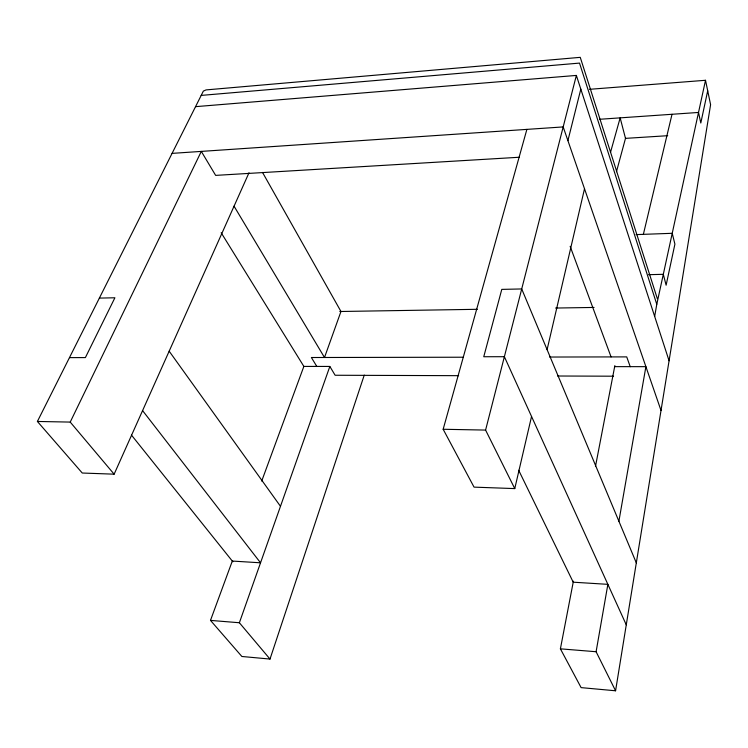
<?xml version="1.0" encoding="UTF-8"?>
<svg xmlns="http://www.w3.org/2000/svg" width="748" height="748" viewBox="0 0 748 748"><rect width="100%" height="100%" fill="white"/><g stroke="black" fill="none" stroke-linecap="round" stroke-linejoin="round"><path stroke-width="1.12" d="M573.407 581.177L560.402 648.834L581.112 687.618L615.576 690.787L710.6 104.664L705.514 80.288L589.415 89.321M615.576 690.787L596.1 651.732L607.872 584.347L573.211 582.196L518.682 470.268M618.895 521.234L645.898 366.66L614.66 366.642M654.668 316.423L656.781 304.305L705.514 80.288M595.464 466.5L614.865 365.585M707.702 90.77L700.801 123.018L698.52 112.452L599.541 119.287M526.882 129.385L443.162 429.268L474.054 487.135L514.764 488.594L531.548 416.468M547.097 349.625L584.515 188.767M643.364 234.348L672.022 114.285M567.91 140.624L580.813 89.134M514.764 488.594L485.592 430.081L576.362 75.426L195.546 106.655M616.455 171.731L625.59 138.034M610.462 152.527L620.157 117.866L625.496 138.371L667.712 135.697M142.578 410.605L260.538 562.805L232.301 561.056L210.487 620.401L241.875 656.482L270 659.063L364.257 375.103M270 659.063L239.379 622.747L329.803 366.576M261.707 481.067L303.856 366.417L329.849 366.436L335.123 375.253L458.608 375.674M657.342 298.695L580.252 57.344L206.055 89.91L203.363 91.097L37.4 421.461L82.261 473.026L114.135 474.176L249 172.779M37.4 421.461L70.228 422.087L201.306 151.395L215.648 175.387L519.346 157.248M201.193 95.407L579.522 63.094L656.781 304.305M172.077 153.377L563.179 126.926L661.017 410.493M636.071 234.61L672.228 233.301L674.911 244.129L666.122 285.194L663.308 274.32L648.479 274.684M99.372 298.106L114.902 297.769L85.384 357.591L69.471 357.628M339.788 311.505L477.43 309.298M555.586 308.045L594.071 307.437M463.208 357.217L311.383 357.516L316.843 366.492M549.64 357.039L626.721 356.889L630.227 366.698M557.625 376.01L613.547 376.197M443.162 429.268L485.592 430.081M210.487 620.401L239.379 622.747M560.402 648.834L596.1 651.732M70.228 422.087L114.135 474.176M131.47 435.093L232.862 561.757M169.17 351.186L280.481 506.312M221.174 232.74L303.95 366.557M234.049 206.177L324.501 357.497L340.966 311.486L262.511 172.405M626.263 624.814L504.376 356.703L483.76 356.74L501.786 289.382L521.711 288.952L636.314 562.87M570.154 246.344L611.069 356.918M576.362 75.426L669.077 360.77"/></g></svg>
